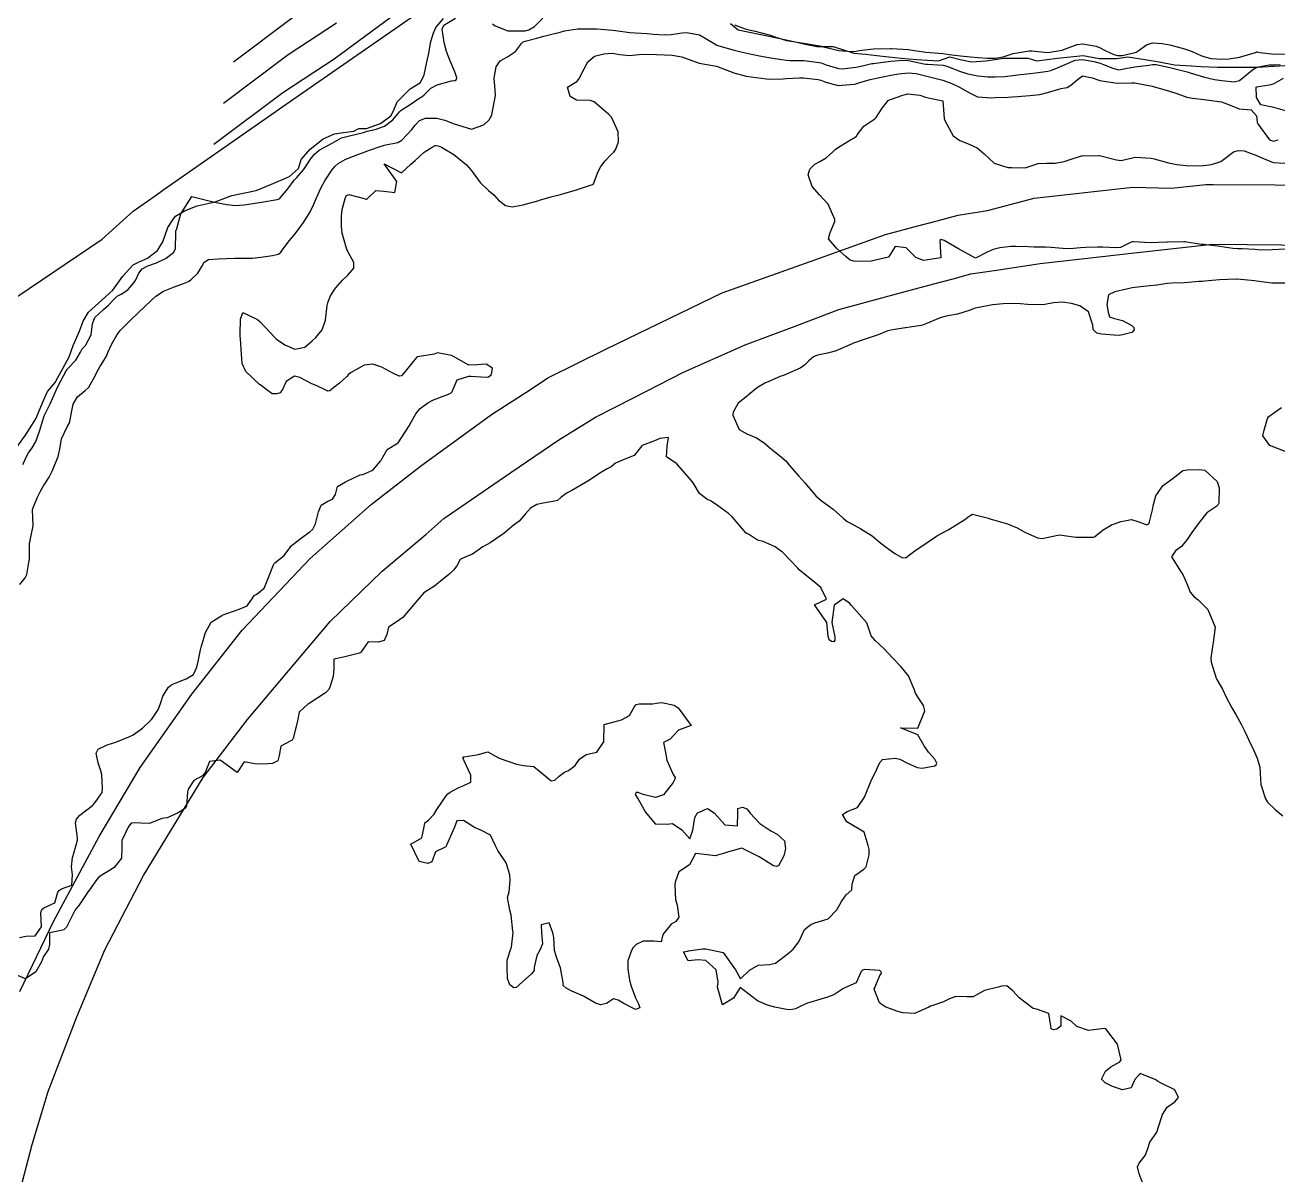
# Model space of a CAD drawing. Header units: metres. Extents: x 307586 to 320046, y 7427249 to 7434250.
# Drawn here: x 313080.1 to 313223.9, y 7432370.9 to 7432502.9 of the extents above; entities that cross this region are included whole.
import ezdxf

# ---------------------------------------------------------------- set-up
doc = ezdxf.new("R2010")
doc.units = ezdxf.units.M
doc.header["$MEASUREMENT"] = 0
for name, color, linetype in [('Area', 45, 'Continuous'), ('Curvas de Nivel 1m', 11, 'Continuous'), ('Hidrografia', 140, 'Continuous'), ('Vias Primárias', 230, 'Continuous')]:
    doc.layers.add(name, color=color, linetype=linetype)

msp = doc.modelspace()

# ---------------------------------------------------------------- linework, layer by layer
at = {"layer": 'Area'}
msp.add_polyline3d([(313070.79, 7432466.01, 720.36), (313089.01, 7432478.29, 720.58), (313092.55, 7432481.53, 728.19), (313094.95, 7432483.19, 728.67), (313096.07, 7432484, 728.6), (313110.97, 7432494.42, 729.63), (313124.93, 7432504.08, 743.98)], dxfattribs=at)
at = {"layer": 'Curvas de Nivel 1m', "flags": 128}
for points, elevation in [([(313123.44, 7432504.73), (313115.6, 7432498.97), (313109.71, 7432495.09), (313101.81, 7432489.16)], 721), ([(313079.89, 7432452.45), (313080.35, 7432453.42), (313080.56, 7432453.79), (313080.95, 7432454.34), (313081.34, 7432455.02), (313081.48, 7432455.4), (313081.87, 7432456.5), (313082.16, 7432457.4), (313082.35, 7432458.04), (313083.01, 7432459.39), (313083.91, 7432461.38), (313084.88, 7432463.19), (313084.97, 7432463.36), (313085, 7432463.41), (313085.05, 7432463.46), (313085.99, 7432464.43), (313086.51, 7432465.35), (313086.71, 7432465.72), (313087.09, 7432466.1), (313087.72, 7432467.33), (313087.87, 7432468.58), (313088.16, 7432469.32), (313089.14, 7432470.22), (313089.72, 7432470.73), (313090.26, 7432471.3), (313090.71, 7432471.74), (313091.16, 7432471.98), (313091.95, 7432472.5), (313092.64, 7432473.28), (313092.84, 7432473.62), (313093.19, 7432474.4), (313093.57, 7432474.89), (313094.22, 7432475.25), (313095.21, 7432475.58), (313096.34, 7432476.1), (313097.22, 7432476.82), (313097.39, 7432477.22), (313097.44, 7432479.03), (313097.46, 7432479.22), (313097.55, 7432479.51), (313098.03, 7432481.21), (313099.29, 7432483.19), (313101.29, 7432482.68), (313101.9, 7432482.55), (313103.28, 7432482.28), (313104.3, 7432482.16), (313105.28, 7432482.23), (313106.05, 7432482.35), (313107.29, 7432482.55), (313109.06, 7432482.84), (313109.29, 7432482.91), (313109.38, 7432482.98), (313109.45, 7432483.07), (313110.29, 7432484.08), (313111.02, 7432485.05), (313111.16, 7432485.21), (313111.33, 7432485.38), (313112.1, 7432486.27), (313112.62, 7432487.04), (313112.9, 7432487.48), (313113.36, 7432488.05), (313113.88, 7432488.5), (313114.8, 7432489.01), (313115.38, 7432489.33), (313116.46, 7432489.91), (313117.38, 7432490.17), (313118.97, 7432490.54), (313119.39, 7432490.68), (313119.6, 7432490.74), (313120.42, 7432490.94), (313121.16, 7432491.17), (313121.4, 7432491.27), (313122.35, 7432491.98), (313123.13, 7432492.91), (313123.26, 7432493.07), (313123.43, 7432493.18), (313124.22, 7432493.68), (313125.44, 7432494.5), (313125.68, 7432494.64), (313125.96, 7432494.87), (313126.69, 7432495.63), (313127.45, 7432496.01), (313129.08, 7432496.46), (313129.46, 7432496.52), (313129.66, 7432496.63), (313129.69, 7432496.83), (313129.47, 7432497.51), (313128.89, 7432498.84), (313128.5, 7432499.84), (313128.24, 7432500.85), (313128.01, 7432502.38), (313128.19, 7432502.85), (313129.55, 7432503.64)], 721), ([(313115.88, 7432503.1), (313110.35, 7432499.45), (313102.93, 7432493.88)], 722), ([(313111, 7432503.82), (313104.06, 7432498.61)], 723), ([(313133.77, 7432503.01), (313134.09, 7432502.78), (313135.53, 7432502.2), (313136.08, 7432502.21), (313137.54, 7432502.21), (313137.97, 7432502.3), (313138.59, 7432502.72), (313139.55, 7432503.67)], 721), ([(313161.55, 7432502.88), (313162.76, 7432502.44), (313163.54, 7432502.24), (313163.78, 7432502.19), (313165.53, 7432501.74), (313166.53, 7432501.39), (313167.52, 7432501.09), (313169.01, 7432500.87), (313169.52, 7432500.8), (313171.36, 7432500.49), (313171.51, 7432500.46), (313171.93, 7432500.33), (313173.51, 7432499.93), (313175.06, 7432499.84), (313175.51, 7432499.88), (313175.85, 7432499.94), (313177.51, 7432500.15), (313179.47, 7432500.18), (313179.51, 7432500.19), (313179.55, 7432500.19), (313181.51, 7432500.05), (313181.7, 7432500.02), (313183.51, 7432499.75), (313185, 7432499.66), (313185.51, 7432499.61), (313186.18, 7432499.48), (313187.5, 7432499.34), (313188.63, 7432499.24), (313189.5, 7432499.14), (313190.55, 7432499.05), (313191.5, 7432499.05), (313192.36, 7432499.23), (313193.51, 7432499.61), (313195.37, 7432499.9), (313195.51, 7432499.91), (313195.65, 7432499.9), (313197.51, 7432499.72), (313199.16, 7432500), (313199.41, 7432500.09), (313199.52, 7432500.15), (313200.86, 7432500.64), (313201.52, 7432500.7), (313203.05, 7432500.43), (313203.52, 7432500.25), (313204.1, 7432499.94), (313205.06, 7432499.47), (313205.51, 7432499.36), (313206.03, 7432499.39), (313207.51, 7432499.73), (313207.65, 7432499.76), (313207.88, 7432499.9), (313208.83, 7432500.58), (313209.53, 7432500.83), (313210.62, 7432500.77), (313211.52, 7432500.58), (313213.2, 7432500.15), (313213.52, 7432500.04), (313214.05, 7432499.82), (313215.07, 7432499.37), (313215.51, 7432499.21), (313216.25, 7432499.04), (313217.5, 7432498.94), (313218.3, 7432498.98), (313219.51, 7432499.17), (313221.35, 7432499.73), (313221.45, 7432499.79), (313221.51, 7432499.8), (313221.82, 7432499.73), (313223.51, 7432499.51), (313225.4, 7432499.57)], 721), ([(313079.53, 7432438.66), (313080.16, 7432439.42), (313080.35, 7432439.84), (313080.63, 7432441.41), (313080.64, 7432441.56), (313080.66, 7432443.41), (313080.68, 7432443.55), (313080.83, 7432444.28), (313081.04, 7432445.21), (313081.06, 7432445.41), (313081, 7432447.27), (313081.03, 7432447.41), (313081.59, 7432448.69), (313081.93, 7432449.4), (313082.28, 7432450.01), (313082.91, 7432451), (313083.12, 7432451.39), (313083.3, 7432451.76), (313083.95, 7432453.37), (313084.12, 7432454.2), (313084.34, 7432455.37), (313084.98, 7432456.78), (313085.2, 7432457.14), (313085.28, 7432457.36), (313085.55, 7432458.81), (313085.67, 7432459.35), (313086.16, 7432460.21), (313087.03, 7432460.93), (313087.46, 7432461.33), (313088, 7432462.29), (313088.52, 7432463.32), (313088.71, 7432463.66), (313089.07, 7432464.2), (313089.49, 7432464.89), (313089.66, 7432465.3), (313090.09, 7432466.3), (313090.67, 7432467.29), (313090.85, 7432467.55), (313091.11, 7432467.86), (313091.82, 7432468.58), (313092.52, 7432469.28), (313092.84, 7432469.57), (313093.14, 7432469.85), (313094.63, 7432471.25), (313095.16, 7432471.74), (313096.05, 7432472.34), (313097.17, 7432472.79), (313098.34, 7432473.2), (313098.91, 7432473.46), (313099.18, 7432473.63), (313099.98, 7432474.4), (313100.43, 7432475.18), (313100.71, 7432475.67), (313101.21, 7432475.96), (313102.32, 7432476.05), (313103.21, 7432476.07), (313104.18, 7432476.1), (313105.21, 7432476.1), (313106.22, 7432476.11), (313107.21, 7432476.22), (313108.55, 7432476.42), (313109.22, 7432476.58), (313109.49, 7432476.79), (313109.7, 7432477.07), (313110.35, 7432477.94), (313111.25, 7432479.05), (313112.08, 7432480.23), (313112.65, 7432481.04), (313112.88, 7432481.43), (313113.29, 7432482.32), (313113.57, 7432483.03), (313114.11, 7432484.22), (313114.55, 7432485.01), (313115.33, 7432486.2), (313115.69, 7432486.65), (313116.08, 7432486.99), (313116.88, 7432487.45), (313117.35, 7432487.65), (313118.32, 7432488), (313119.36, 7432488.4), (313119.77, 7432488.55), (313120.91, 7432488.93), (313121.26, 7432489.04), (313121.37, 7432489.07), (313122.91, 7432489.38), (313123.38, 7432489.65), (313124.52, 7432490.89), (313124.91, 7432491.38), (313125.41, 7432491.9), (313126.08, 7432492.2), (313127.41, 7432492.19), (313128.31, 7432491.95), (313129.4, 7432491.54), (313131.25, 7432490.95), (313131.39, 7432490.94), (313132.78, 7432491.42), (313133.41, 7432491.98), (313133.7, 7432492.51), (313133.76, 7432492.78), (313133.83, 7432493.19), (313134.12, 7432494.78), (313134.07, 7432495.4), (313133.99, 7432496.78), (313134.19, 7432498.07), (313134.68, 7432498.77), (313135.5, 7432499.24), (313136.43, 7432499.83), (313137.11, 7432500.74), (313137.32, 7432500.94), (313137.52, 7432501), (313138.88, 7432501.36), (313139.53, 7432501.56), (313140.45, 7432501.78), (313141.53, 7432502.07), (313142.03, 7432502.19), (313143.54, 7432502.42), (313143.77, 7432502.43), (313145.54, 7432502.42), (313145.76, 7432502.42), (313147.54, 7432502.29), (313147.9, 7432502.25), (313149.53, 7432502.02), (313150.15, 7432501.96), (313151.53, 7432501.9), (313152.25, 7432501.84), (313153.53, 7432501.73), (313154.29, 7432501.78), (313155.53, 7432501.97), (313156.05, 7432502), (313157.53, 7432501.75), (313159.22, 7432500.77), (313159.51, 7432500.57), (313159.74, 7432500.47), (313161.51, 7432499.98), (313162.11, 7432499.84), (313163.5, 7432499.54), (313164.43, 7432499.34), (313165.5, 7432499.14), (313166.96, 7432498.93), (313167.5, 7432498.83), (313167.92, 7432498.8), (313169.5, 7432498.79), (313171.25, 7432498.58), (313171.49, 7432498.52), (313172.06, 7432498.32), (313173.49, 7432497.87), (313173.95, 7432497.84), (313175.49, 7432498.04), (313175.7, 7432498.07), (313176.56, 7432498.27), (313177.32, 7432498.44), (313177.49, 7432498.46), (313177.72, 7432498.48), (313179.5, 7432498.72), (313180.87, 7432498.84), (313181.5, 7432498.8), (313183.26, 7432498.43), (313183.49, 7432498.39), (313183.69, 7432498.38), (313185.49, 7432498.25), (313185.9, 7432498.16), (313187.48, 7432497.55), (313188.34, 7432497.26), (313189.48, 7432497.03), (313190.63, 7432496.94), (313191.48, 7432496.93), (313192.58, 7432496.98), (313193.48, 7432497.09), (313194.36, 7432497.18), (313195.48, 7432497.29), (313196.14, 7432497.38), (313197.49, 7432497.56), (313197.85, 7432497.66), (313198.68, 7432498), (313199.5, 7432498.36), (313200.63, 7432498.85), (313201.5, 7432498.93), (313202.79, 7432498.67), (313203.5, 7432498.48), (313203.9, 7432498.35), (313204.95, 7432497.93), (313205.49, 7432497.75), (313205.67, 7432497.74), (313206.61, 7432497.91), (313207.35, 7432498.05), (313207.49, 7432498.07), (313209.11, 7432498.27), (313209.5, 7432498.33), (313209.95, 7432498.33), (313211.49, 7432497.99), (313212.11, 7432497.84), (313213.49, 7432497.49), (313213.96, 7432497.35), (313215.48, 7432496.89), (313216.63, 7432496.63), (313217.47, 7432496.5), (313218.9, 7432496.34), (313219.48, 7432496.52), (313220.97, 7432497.74), (313221.5, 7432498.02), (313222.9, 7432498.31), (313223.5, 7432498.32), (313224.16, 7432498.36)], 722), ([(313079.51, 7432398.18), (313080.28, 7432398.31), (313081.3, 7432398.37), (313082.04, 7432399.38), (313081.94, 7432401.01), (313082.07, 7432401.38), (313082.31, 7432401.58), (313083.55, 7432402.14), (313083.92, 7432403.36), (313084.09, 7432403.61), (313084.34, 7432403.75), (313085.5, 7432404.19), (313085.58, 7432405.35), (313085.46, 7432406.26), (313085.6, 7432407.35), (313085.79, 7432407.95), (313086.18, 7432409.34), (313086.17, 7432409.59), (313085.93, 7432411.34), (313086.03, 7432411.75), (313086.44, 7432412.19), (313087.9, 7432413.32), (313088.16, 7432413.61), (313088.46, 7432414.06), (313088.98, 7432414.8), (313089.05, 7432415.3), (313088.94, 7432416.87), (313088.84, 7432417.31), (313088.52, 7432418.21), (313088.29, 7432419.31), (313088.54, 7432419.77), (313089.56, 7432420.28), (313090.55, 7432420.6), (313092.25, 7432421.26), (313092.55, 7432421.42), (313093.61, 7432422.2), (313094.57, 7432423.12), (313094.63, 7432423.18), (313094.68, 7432423.24), (313095.47, 7432424.35), (313095.75, 7432425.23), (313095.97, 7432425.87), (313096.62, 7432426.91), (313097, 7432427.21), (313098.63, 7432427.85), (313099.47, 7432428.35), (313099.87, 7432429.18), (313100, 7432429.84), (313100.26, 7432431.17), (313100.35, 7432431.5), (313100.69, 7432432.63), (313100.81, 7432433.05), (313100.84, 7432433.17), (313101.51, 7432434.36), (313102.72, 7432435.12), (313102.78, 7432435.15), (313104.73, 7432435.84), (313105.62, 7432436.23), (313106.25, 7432437.1), (313106.45, 7432437.4), (313106.75, 7432437.58), (313107.6, 7432438.25), (313107.94, 7432439.08), (313108.65, 7432440.93), (313108.72, 7432441.07), (313108.79, 7432441.15), (313109.87, 7432441.99), (313110.63, 7432443.05), (313110.71, 7432443.16), (313110.82, 7432443.24), (313111.86, 7432444.01), (313112.84, 7432444.72), (313113.17, 7432445.03), (313113.47, 7432445.64), (313113.83, 7432447.02), (313114.11, 7432447.78), (313114.88, 7432448.25), (313115.43, 7432448.45), (313115.77, 7432448.99), (313115.99, 7432449.91), (313116.91, 7432450.46), (313117.96, 7432450.96), (313118.61, 7432451.26), (313118.92, 7432451.31), (313120.06, 7432451.81), (313120.94, 7432452.83), (313120.98, 7432452.89), (313120.99, 7432452.93), (313121.69, 7432454.18), (313122.96, 7432454.91), (313124.23, 7432456.89), (313124.5, 7432457.38), (313125, 7432458.25), (313125.26, 7432458.62), (313125.5, 7432458.88), (313126.36, 7432459.52), (313127.02, 7432459.85), (313128.72, 7432460.53), (313129.03, 7432460.66), (313129.13, 7432460.74), (313129.17, 7432460.83), (313129.73, 7432462.14), (313131.06, 7432462.57), (313131.31, 7432462.56), (313133.06, 7432462.45), (313133.34, 7432462.51), (313133.65, 7432462.78), (313133.78, 7432463.49), (313133.07, 7432463.96), (313132, 7432463.87), (313131.07, 7432463.86), (313129.31, 7432464.83), (313129.08, 7432464.96), (313127.48, 7432465.25), (313127.09, 7432465.1), (313126.9, 7432465.05), (313125.63, 7432464.87), (313125.17, 7432464.79), (313125.08, 7432464.72), (313123.57, 7432462.9), (313123.34, 7432462.63), (313123.06, 7432462.56), (313122.36, 7432462.92), (313121.07, 7432463.6), (313120.07, 7432463.94), (313119.07, 7432463.86), (313117.47, 7432462.97), (313117.26, 7432462.78), (313117.06, 7432462.53), (313116.24, 7432461.79), (313115.25, 7432461), (313115.12, 7432460.91), (313115.03, 7432460.88), (313114.89, 7432460.86), (313114.59, 7432461.01), (313113.54, 7432461.52), (313113.04, 7432461.71), (313111.66, 7432462.43), (313111.05, 7432462.56), (313110.12, 7432461.98), (313109.68, 7432461.06), (313109.43, 7432460.67), (313109.03, 7432460.56), (313108.51, 7432460.56), (313107.77, 7432461.09), (313107.37, 7432461.43), (313107.04, 7432461.62), (313105.47, 7432463.12), (313105.07, 7432464.05), (313104.98, 7432465.12), (313104.86, 7432466.88), (313104.84, 7432467.12), (313104.82, 7432467.41), (313104.87, 7432469.12), (313105.14, 7432469.87), (313106.82, 7432469.1), (313107.13, 7432468.83), (313108.78, 7432467.07), (313108.92, 7432466.89), (313109.1, 7432466.74), (313109.97, 7432466.18), (313111.09, 7432465.69), (313112.24, 7432465.89), (313113.1, 7432466.63), (313113.52, 7432467.02), (313114.25, 7432467.88), (313114.62, 7432469.01), (313114.83, 7432470.69), (313114.89, 7432471), (313115.16, 7432471.73), (313115.65, 7432472.51), (313116.03, 7432472.99), (313116.58, 7432473.6), (313117.19, 7432474.16), (313117.86, 7432474.97), (313117.87, 7432475.63), (313117.22, 7432476.79), (313117.14, 7432476.98), (313117.08, 7432477.13), (313116.55, 7432478.99), (313116.47, 7432479.78), (313116.45, 7432480.99), (313116.54, 7432481.72), (313116.87, 7432482.98), (313117.01, 7432483.27), (313117.3, 7432483.44), (313119.06, 7432482.95), (313119.23, 7432482.88), (313119.29, 7432482.87), (313119.36, 7432482.88), (313119.45, 7432482.95), (313120.38, 7432483.87), (313121.31, 7432483.79), (313122.59, 7432483.64), (313122.8, 7432484.92), (313121.34, 7432486.93), (313123.33, 7432485.91), (313124.41, 7432486.89), (313124.9, 7432487.34), (313125.36, 7432487.75), (313125.95, 7432488.28), (313126.86, 7432488.87), (313127.2, 7432489.03), (313127.37, 7432489.05), (313127.53, 7432489.02), (313127.92, 7432488.85), (313129.36, 7432488.01), (313130.81, 7432486.82), (313131.34, 7432486.21), (313132.37, 7432484.8), (313133.31, 7432483.9), (313133.93, 7432483.4), (313134.49, 7432482.77), (313135.29, 7432482.15), (313136.04, 7432482), (313137.3, 7432482.25), (313137.67, 7432482.36), (313138.98, 7432482.71), (313139.3, 7432482.81), (313140.78, 7432483.22), (313141.31, 7432483.35), (313142.35, 7432483.64), (313143.32, 7432483.93), (313145.27, 7432484.59), (313145.32, 7432484.6), (313145.35, 7432484.62), (313145.36, 7432484.64), (313145.9, 7432486.08), (313146.21, 7432486.63), (313146.71, 7432487.27), (313147.36, 7432487.99), (313147.69, 7432488.3), (313147.94, 7432488.61), (313148.24, 7432489.47), (313148.22, 7432490.61), (313147.42, 7432492.3), (313147.15, 7432492.62), (313145.44, 7432494.05), (313144.99, 7432494.2), (313143.44, 7432494.24), (313142.71, 7432494.68), (313142.4, 7432495.73), (313143.46, 7432496.4), (313143.7, 7432496.67), (313144.31, 7432497.83), (313144.71, 7432498.65), (313145.5, 7432499.28), (313146.57, 7432499.56), (313147.5, 7432499.63), (313148.4, 7432499.5), (313149.5, 7432499.38), (313150.58, 7432499.5), (313151.5, 7432499.53), (313152.59, 7432499.47), (313153.5, 7432499.44), (313154.39, 7432499.42), (313155.5, 7432499.24), (313157.49, 7432498.5), (313159.49, 7432498.14), (313159.98, 7432497.97), (313161.48, 7432497.37), (313162.88, 7432497.02), (313163.47, 7432496.93), (313165.19, 7432496.68), (313165.47, 7432496.67), (313167.14, 7432496.71), (313167.47, 7432496.73), (313169.01, 7432496.82), (313169.47, 7432496.82), (313171.17, 7432496.63), (313171.47, 7432496.56), (313172.05, 7432496.32), (313173.46, 7432495.94), (313175.27, 7432496.09), (313175.46, 7432496.13), (313175.58, 7432496.16), (313175.94, 7432496.28), (313177.12, 7432496.61), (313177.47, 7432496.69), (313178.76, 7432496.96), (313179.48, 7432497.11), (313180.42, 7432497.28), (313181.48, 7432497.38), (313182.39, 7432497.29), (313183.48, 7432497.04), (313184.98, 7432496.66), (313185.47, 7432496.53), (313186.47, 7432496.15), (313187.46, 7432495.69), (313188.45, 7432495.12), (313189.45, 7432494.63), (313191.02, 7432494.52), (313191.45, 7432494.55), (313192.92, 7432494.6), (313193.45, 7432494.63), (313194.04, 7432494.66), (313195.45, 7432494.77), (313196.57, 7432494.91), (313197.45, 7432495.11), (313199.05, 7432495.59), (313199.46, 7432495.66), (313199.73, 7432495.71), (313200.15, 7432495.98), (313200.86, 7432496.59), (313201.48, 7432497.03), (313202.6, 7432496.83), (313203.47, 7432496.49), (313205.18, 7432496.22), (313205.47, 7432496.21), (313207.14, 7432496.24), (313207.47, 7432496.23), (313209.46, 7432495.87), (313211.46, 7432495.27), (313212.3, 7432495), (313213.45, 7432494.61), (313214.1, 7432494.47), (313215.45, 7432494.32), (313217.13, 7432494.1), (313217.45, 7432494.04), (313218.25, 7432493.77), (313219.44, 7432493.26), (313220.84, 7432493.14), (313221.43, 7432492.45), (313221.52, 7432491.73), (313221.6, 7432491.55), (313222.95, 7432489.71), (313223.39, 7432489.53), (313223.93, 7432489.7)], 723), ([(313224.78, 7432493.03), (313223.44, 7432493.42), (313221.96, 7432493.72), (313221.46, 7432494.57), (313221.42, 7432495.73), (313221.47, 7432495.79), (313223.14, 7432496.05), (313223.48, 7432496.18), (313224.55, 7432496.76)], 723), ([(313224.72, 7432477.16), (313223.25, 7432477.09), (313221.91, 7432477.05), (313221.25, 7432477.1), (313219.8, 7432477.19), (313219.25, 7432477.18), (313218.73, 7432477.24), (313217.25, 7432477.47), (313215.37, 7432477.69), (313215.25, 7432477.69), (313215.14, 7432477.69), (313214.4, 7432477.81), (313213.4, 7432477.97), (313213.25, 7432477.98), (313213.11, 7432477.98), (313211.25, 7432477.94), (313211.16, 7432477.94), (313209.25, 7432477.87), (313207.35, 7432477.99), (313207.25, 7432478), (313207.17, 7432477.98), (313207, 7432477.9), (313205.83, 7432477.33), (313205.24, 7432477.29), (313203.8, 7432477.38), (313203.24, 7432477.4), (313201.85, 7432477.36), (313201.24, 7432477.29), (313200.04, 7432477.18), (313199.24, 7432477.23), (313197.9, 7432477.35), (313197.24, 7432477.37), (313195.89, 7432477.39), (313195.24, 7432477.42), (313193.83, 7432477.47), (313193.24, 7432477.47), (313192, 7432477.32), (313191.24, 7432477.1), (313190.53, 7432476.81), (313189.22, 7432476.11), (313187.24, 7432477.18), (313185.6, 7432478.16), (313185.25, 7432478.27), (313185.11, 7432478.16), (313185.22, 7432476.16), (313183.22, 7432475.85), (313182.37, 7432476.2), (313181.24, 7432477.3), (313180, 7432477.47), (313179.22, 7432476.23), (313177.22, 7432475.78), (313175.77, 7432475.72), (313175.22, 7432475.76), (313174.83, 7432475.9), (313174.36, 7432476.29), (313173.24, 7432477.25), (313172.33, 7432478.32), (313172.53, 7432479.05), (313173.06, 7432480.31), (313173.05, 7432480.54), (313172.28, 7432482.32), (313171.31, 7432483.38), (313170.45, 7432484.34), (313170, 7432485.68), (313170.19, 7432486.34), (313170.78, 7432486.91), (313171.36, 7432487.23), (313172.07, 7432487.62), (313172.84, 7432488.32), (313173.11, 7432488.58), (313173.38, 7432488.76), (313174.67, 7432489.58), (313175.39, 7432490.01), (313175.54, 7432490.13), (313175.62, 7432490.28), (313176.41, 7432491.27), (313177.42, 7432491.95), (313177.62, 7432492.06), (313177.8, 7432492.25), (313178.51, 7432493.32), (313179.24, 7432494.23), (313179.44, 7432494.33), (313180.86, 7432494.81), (313181.45, 7432494.96), (313182.8, 7432494.84), (313183.45, 7432494.61), (313183.76, 7432494.5), (313185.44, 7432494.16), (313185.61, 7432492.16), (313185.67, 7432491.91), (313186.63, 7432490.15), (313187.39, 7432489.62), (313188.46, 7432489.2), (313189.38, 7432488.79), (313190.21, 7432488.1), (313191.36, 7432487.03), (313192.9, 7432486.52), (313193.35, 7432486.51), (313194.9, 7432486.5), (313195.35, 7432486.62), (313196.4, 7432486.98), (313197.36, 7432487.01), (313198.35, 7432487.02), (313199.36, 7432487.22), (313199.94, 7432487.41), (313201.37, 7432487.87), (313201.46, 7432487.88), (313203.37, 7432487.9), (313203.43, 7432487.9), (313205.37, 7432487.41), (313205.93, 7432487.34), (313207.37, 7432487.68), (313207.56, 7432487.71), (313209.37, 7432487.59), (313209.72, 7432487.51), (313211.36, 7432487.05), (313212.32, 7432486.88), (313213.36, 7432486.77), (313214.27, 7432486.73), (313215.36, 7432486.77), (313216.29, 7432486.86), (313217.37, 7432487.21), (313218.12, 7432487.77), (313218.82, 7432488.32), (313219.38, 7432488.49), (313220.05, 7432488.42), (313221.37, 7432487.94), (313221.78, 7432487.73), (313223.37, 7432487.09), (313224.7, 7432487.02)], 724), ([(313224.75, 7432473.24), (313223.2, 7432473.26), (313221.44, 7432473.49), (313221.2, 7432473.53), (313219.23, 7432473.72), (313219.2, 7432473.72), (313219.17, 7432473.72), (313217.2, 7432473.63), (313215.53, 7432473.47), (313215.2, 7432473.46), (313214.83, 7432473.44), (313213.2, 7432473.29), (313211.78, 7432473.26), (313211.2, 7432473.22), (313210.03, 7432473.03), (313209.19, 7432472.94), (313208.14, 7432472.83), (313207.19, 7432472.7), (313206.52, 7432472.58), (313205.19, 7432472.27), (313204.46, 7432471.93), (313204.29, 7432470.81), (313204.41, 7432469.93), (313204.59, 7432469.37), (313205.15, 7432469.21), (313206.09, 7432468.96), (313207.14, 7432468.39), (313207.39, 7432468.15), (313207.42, 7432467.9), (313207.13, 7432467.59), (313205.78, 7432467.26), (313205.12, 7432467.27), (313203.68, 7432467.39), (313203.13, 7432467.51), (313202.72, 7432467.95), (313202.65, 7432468.44), (313202.18, 7432469.96), (313201.16, 7432470.66), (313200.22, 7432470.93), (313199.17, 7432471.06), (313198.16, 7432471.01), (313197.16, 7432470.82), (313196.45, 7432470.75), (313195.16, 7432470.81), (313194.35, 7432470.86), (313193.17, 7432470.9), (313192.37, 7432470.88), (313191.16, 7432470.75), (313190.6, 7432470.66), (313189.16, 7432470.37), (313188.96, 7432470.31), (313188.47, 7432470.12), (313187.15, 7432469.71), (313185.83, 7432469.47), (313185.14, 7432469.29), (313183.52, 7432468.57), (313183.14, 7432468.43), (313182.93, 7432468.39), (313181.7, 7432468.2), (313181.21, 7432468.13), (313181.13, 7432468.12), (313179.48, 7432467.87), (313179.13, 7432467.77), (313178.05, 7432467.32), (313177.11, 7432467), (313176.54, 7432466.84), (313175.1, 7432466.32), (313175.08, 7432466.31), (313175.04, 7432466.28), (313173.09, 7432465.43), (313172.21, 7432465.2), (313171.09, 7432464.99), (313170.62, 7432464.8), (313170.07, 7432464.34), (313169.58, 7432463.84), (313169.07, 7432463.5), (313167.5, 7432462.81), (313167.07, 7432462.63), (313166.88, 7432462.56), (313166.46, 7432462.39), (313165.48, 7432461.97), (313165.05, 7432461.78), (313164.18, 7432461.28), (313163.15, 7432460.43), (313163.03, 7432460.33), (313161.99, 7432459.48), (313161.38, 7432458.45), (313161.35, 7432458.11), (313162.1, 7432456.44), (313162.98, 7432455.97), (313164.07, 7432455.51), (313164.97, 7432454.92), (313165.57, 7432454.39), (313166.95, 7432453.28), (313167.44, 7432452.86), (313167.84, 7432452.37), (313168.92, 7432451.09), (313169.61, 7432450.34), (313170.9, 7432448.85), (313171.49, 7432448.32), (313172.88, 7432447.33), (313174.02, 7432446.29), (313174.48, 7432445.91), (313174.86, 7432445.72), (313176.06, 7432445.06), (313176.85, 7432444.56), (313177.03, 7432444.45), (313177.33, 7432444.25), (313178.16, 7432443.57), (313178.83, 7432443.05), (313179.94, 7432442.22), (313180.82, 7432441.74), (313181.26, 7432441.76), (313181.79, 7432442.2), (313182.38, 7432442.64), (313182.83, 7432442.92), (313184.62, 7432444.16), (313184.84, 7432444.29), (313186.07, 7432444.93), (313186.86, 7432445.45), (313187.97, 7432446.12), (313188.48, 7432446.5), (313188.87, 7432446.75), (313190.69, 7432446.27), (313190.86, 7432446.2), (313191.26, 7432446.09), (313192.86, 7432445.65), (313193.98, 7432445.18), (313194.85, 7432444.67), (313196.33, 7432444.03), (313196.84, 7432443.95), (313197.19, 7432444.01), (313198.85, 7432444.36), (313200.7, 7432444.12), (313200.84, 7432444.09), (313202.7, 7432444.1), (313202.85, 7432444.14), (313203.86, 7432444.94), (313204.87, 7432445.55), (313205.14, 7432445.65), (313205.88, 7432445.91), (313206.72, 7432446.06), (313206.87, 7432446.1), (313207.12, 7432446.14), (313207.93, 7432445.88), (313208.87, 7432445.53), (313209.1, 7432445.64), (313209.18, 7432445.87), (313209.52, 7432447.23), (313209.62, 7432447.86), (313209.91, 7432448.85), (313210.58, 7432449.85), (313210.73, 7432450.03), (313210.92, 7432450.18), (313211.89, 7432450.88), (313212.94, 7432451.7), (313213.03, 7432451.74), (313213.48, 7432451.82), (313214.94, 7432451.87), (313215.51, 7432451.79), (313216.92, 7432450.5), (313217.16, 7432449.78), (313217.11, 7432447.99), (313217.02, 7432447.78), (313216.89, 7432447.68), (313215.76, 7432446.91), (313214.87, 7432445.8), (313214.01, 7432444.65), (313213.48, 7432443.82), (313212.83, 7432443.02), (313212.14, 7432442.53), (313211.68, 7432441.84), (313212.8, 7432440.08), (313212.99, 7432439.83), (313213.54, 7432438.58), (313213.82, 7432437.81), (313214.25, 7432437.29), (313214.76, 7432436.92), (313215.88, 7432435.79), (313216.72, 7432433.78), (313216.49, 7432432), (313216.45, 7432431.78), (313216.2, 7432430.26), (313216.24, 7432429.78), (313216.66, 7432428.43), (313216.82, 7432427.94), (313216.91, 7432427.78), (313217.55, 7432426.67), (313217.95, 7432425.76), (313218.61, 7432424.51), (313219.09, 7432423.75), (313219.7, 7432422.63), (313220.13, 7432421.73), (313220.57, 7432420.8), (313221.1, 7432419.72), (313221.52, 7432418.74), (313221.82, 7432417.72), (313221.89, 7432416.34), (313221.96, 7432415.72), (313222.49, 7432414.09), (313222.72, 7432413.71), (313223.61, 7432412.83), (313224.47, 7432412.13)], 723), ([(313224.72, 7432453.93), (313222.98, 7432454.62), (313222.19, 7432455.72), (313222.32, 7432456.39), (313222.72, 7432457.71), (313222.83, 7432457.9), (313223.02, 7432458.05), (313224.32, 7432458.98)], 723), ([(313208.45, 7432369.87), (313207.97, 7432371.06), (313207.81, 7432371.87), (313207.99, 7432372.28), (313208.69, 7432373.17), (313208.95, 7432373.86), (313209.19, 7432374.68), (313210.03, 7432375.85), (313210.49, 7432377.4), (313210.66, 7432377.84), (313211.21, 7432378.69), (313212.07, 7432379.33), (313212.5, 7432379.82), (313212.09, 7432380.7), (313210.5, 7432381.44), (313210.1, 7432381.67), (313209.88, 7432381.85), (313208.11, 7432382.58), (313207.47, 7432381.88), (313207.06, 7432380.92), (313206.08, 7432380.68), (313204.94, 7432381.07), (313204.1, 7432381.49), (313203.68, 7432381.93), (313204.11, 7432382.84), (313204.72, 7432383.31), (313205.78, 7432383.9), (313205.91, 7432384.12), (313205.5, 7432385.91), (313204.17, 7432387.68), (313203.99, 7432387.74), (313202.17, 7432387.49), (313200.85, 7432387.96), (313200.18, 7432388.58), (313198.98, 7432389.18), (313198.98, 7432387.98), (313198.52, 7432387.64), (313198.17, 7432387.56), (313197.87, 7432387.7), (313197.84, 7432387.99), (313197.62, 7432389.43), (313196.19, 7432389.93), (313195.84, 7432390.02), (313194.21, 7432391.23), (313193.5, 7432392.05), (313192.79, 7432392.62), (313192.23, 7432392.59), (313191.82, 7432392.48), (313190.22, 7432392.09), (313188.95, 7432391.37), (313188.21, 7432391.36), (313186.95, 7432391.39), (313186.21, 7432391.14), (313185.55, 7432390.8), (313184.2, 7432390.34), (313184.06, 7432390.3), (313183.84, 7432390.17), (313182.19, 7432389.45), (313180.88, 7432389.51), (313180.19, 7432389.73), (313178.84, 7432390.22), (313178.2, 7432390.66), (313177.56, 7432392.24), (313178.24, 7432393.81), (313178.4, 7432394.07), (313178.39, 7432394.23), (313178.24, 7432394.39), (313176.48, 7432394.49), (313176.24, 7432394.41), (313176.15, 7432394.35), (313176.1, 7432394.26), (313175.52, 7432392.98), (313174.22, 7432392.39), (313174, 7432392.28), (313172.93, 7432391.58), (313172.21, 7432391.34), (313171.44, 7432391.08), (313170.2, 7432390.7), (313169.91, 7432390.62), (313169.25, 7432390.34), (313168.54, 7432390), (313168.19, 7432389.91), (313167.72, 7432389.88), (313166.19, 7432390.17), (313165.34, 7432390.39), (313164.2, 7432390.9), (313162.22, 7432392.43), (313161.45, 7432391.19), (313160.19, 7432390.45), (313159.59, 7432392.46), (313159.66, 7432393.03), (313159.44, 7432394.46), (313158.25, 7432395.53), (313157.38, 7432395.61), (313156.25, 7432395.5), (313155.71, 7432396.51), (313156.16, 7432396.61), (313156.26, 7432396.62), (313157.89, 7432396.85), (313158.27, 7432396.87), (313160.26, 7432396.45), (313161.67, 7432394.44), (313162.23, 7432393.43), (313163.29, 7432394.41), (313164.25, 7432395.01), (313165.56, 7432395.08), (313166.25, 7432395.24), (313167.75, 7432396.36), (313168.02, 7432396.6), (313168.27, 7432396.83), (313168.94, 7432397.69), (313169.23, 7432398.34), (313169.57, 7432399.07), (313170.31, 7432399.66), (313170.78, 7432399.85), (313172.31, 7432400.31), (313173.28, 7432401.34), (313173.82, 7432402.29), (313174.35, 7432403.06), (313175.01, 7432403.62), (313175.07, 7432404.27), (313175.37, 7432405.27), (313176.38, 7432406.01), (313176.64, 7432406.26), (313177, 7432407.65), (313176.99, 7432408.25), (313176.89, 7432408.72), (313176.43, 7432410.26), (313174.45, 7432411.45), (313173.96, 7432412.29), (313174.47, 7432412.63), (313175.65, 7432413.09), (313176.48, 7432414.26), (313177.29, 7432416.25), (313177.7, 7432417.06), (313178.24, 7432418.23), (313178.54, 7432418.6), (313180, 7432418.75), (313180.54, 7432418.65), (313181.33, 7432418.2), (313182.53, 7432417.69), (313183.1, 7432417.6), (313184.53, 7432417.88), (313184.71, 7432417.97), (313184.76, 7432418.16), (313184.54, 7432418.65), (313183.81, 7432419.44), (313183.32, 7432420.18), (313182.57, 7432421.44), (313180.58, 7432422.21), (313182.58, 7432422.19), (313183.4, 7432424.18), (313183.23, 7432424.8), (313182.62, 7432425.69), (313182.32, 7432426.19), (313182.17, 7432426.65), (313181.53, 7432428.2), (313180.66, 7432429.24), (313179.71, 7432430.22), (313178.69, 7432431.34), (313177.68, 7432432.25), (313177.24, 7432432.79), (313176.72, 7432434.26), (313174.99, 7432436.28), (313174.75, 7432436.53), (313174.03, 7432437.01), (313173, 7432436.31), (313172.72, 7432434.31), (313173.05, 7432432.65), (313173.05, 7432432.3), (313172.93, 7432432.08), (313172.7, 7432432.12), (313172.43, 7432432.31), (313172.29, 7432432.73), (313172.15, 7432434.32), (313170.74, 7432436.33), (313172.09, 7432436.98), (313171.44, 7432438.32), (313170.78, 7432438.89), (313168.98, 7432440.35), (313168.8, 7432440.53), (313167.04, 7432442.38), (313166.92, 7432442.48), (313166.82, 7432442.55), (313166.23, 7432442.98), (313164.83, 7432443.6), (313164.19, 7432443.77), (313163.17, 7432444.43), (313162.95, 7432444.54), (313162.84, 7432444.62), (313161.29, 7432446.45), (313160.87, 7432446.81), (313159.61, 7432447.74), (313158.89, 7432448.23), (313158.39, 7432448.48), (313157.52, 7432449.11), (313156.91, 7432450.15), (313156.71, 7432450.5), (313154.94, 7432452.52), (313153.76, 7432453.34), (313153.82, 7432454.54), (313153.98, 7432455.54), (313152.97, 7432455.41), (313152.36, 7432455.16), (313150.96, 7432454.63), (313150.93, 7432454.6), (313150.92, 7432454.57), (313150.04, 7432453.49), (313148.95, 7432453.04), (313147.9, 7432452.61), (313147.38, 7432452.17), (313146.93, 7432451.95), (313146.1, 7432451.45), (313144.91, 7432450.64), (313142.9, 7432449.46), (313142.36, 7432449.21), (313141.66, 7432448.68), (313141.26, 7432448.31), (313140.89, 7432448.22), (313139.58, 7432448.01), (313138.88, 7432447.84), (313138.15, 7432447.45), (313137.55, 7432446.73), (313136.85, 7432445.95), (313136.15, 7432445.44), (313135.34, 7432444.75), (313135.07, 7432444.53), (313134.84, 7432444.38), (313133.5, 7432443.45), (313132.83, 7432443.08), (313132.63, 7432442.98), (313132.4, 7432442.79), (313131.47, 7432442.15), (313130.81, 7432441.89), (313130.07, 7432441.55), (313129.68, 7432440.82), (313129.31, 7432440.3), (313128.78, 7432439.84), (313127.6, 7432438.85), (313127.14, 7432438.48), (313126.76, 7432438.26), (313125.9, 7432437.72), (313125.19, 7432436.88), (313124.99, 7432436.63), (313124.74, 7432436.36), (313123.51, 7432434.9), (313122.72, 7432434.36), (313121.85, 7432433.78), (313121.65, 7432432.92), (313121.36, 7432432.25), (313120.69, 7432432.05), (313119.53, 7432432.1), (313118.73, 7432430.95), (313118.71, 7432430.91), (313118.67, 7432430.88), (313118.51, 7432430.79), (313116.67, 7432430.34), (313115.56, 7432430.1), (313115.59, 7432428.99), (313115.51, 7432428.13), (313115.17, 7432426.99), (313114.99, 7432426.62), (313114.62, 7432426.25), (313112.74, 7432425.03), (313112.6, 7432424.95), (313111.6, 7432424.03), (313111.4, 7432423.04), (313111.25, 7432422.37), (313110.91, 7432421.05), (313110.79, 7432420.8), (313110.55, 7432420.7), (313109.49, 7432420.12), (313109.3, 7432419.06), (313109.14, 7432418.45), (313108.52, 7432418.13), (313107.56, 7432418.04), (313106.52, 7432418.09), (313105.29, 7432418.34), (313104.5, 7432417.12), (313102.52, 7432418.52), (313101.31, 7432418.36), (313100.87, 7432417.16), (313100.5, 7432416.71), (313099.5, 7432416.18), (313098.85, 7432415.19), (313098.79, 7432414.88), (313098.66, 7432413.19), (313098.61, 7432413.04), (313098.46, 7432412.93), (313097.71, 7432412.46), (313096.44, 7432411.91), (313095.85, 7432411.81), (313094.43, 7432411.24), (313092.43, 7432411.34), (313092.3, 7432411.26), (313091.99, 7432410.83), (313091.26, 7432409.28), (313091.26, 7432408.42), (313091.2, 7432407.28), (313090.37, 7432406.21), (313089.82, 7432405.85), (313088.89, 7432405.3), (313088.59, 7432405.07), (313088.36, 7432404.79), (313087.75, 7432403.92), (313087.33, 7432403.33), (313086.32, 7432401.83), (313086.09, 7432401.57), (313085.88, 7432401.34), (313085.36, 7432400.29), (313084.9, 7432399.35), (313084.59, 7432399.06), (313084.29, 7432398.96), (313082.97, 7432398.69), (313082.94, 7432397.37), (313082.82, 7432396.82), (313082.25, 7432395.98), (313082.02, 7432395.38), (313081.37, 7432394.24), (313080.21, 7432393.41), (313078.23, 7432394.25)], 723)]:
    msp.add_lwpolyline(points, dxfattribs=dict(at, elevation=elevation))
at = {"layer": 'Curvas de Nivel 1m', "elevation": 723, "flags": 128}
msp.add_lwpolyline([(313154.61, 7432424.83), (313155.1, 7432424.52), (313156.58, 7432422.5), (313155.12, 7432421.97), (313154.57, 7432421.35), (313154.17, 7432420.92), (313153.39, 7432420.54), (313153.61, 7432419.6), (313153.79, 7432418.53), (313154.51, 7432416.89), (313154.75, 7432416.52), (313154.7, 7432416.32), (313154.5, 7432415.96), (313153.39, 7432414.54), (313152.48, 7432414.25), (313151.09, 7432414.56), (313150.49, 7432414.82), (313150.26, 7432414.8), (313150.16, 7432414.57), (313150.48, 7432414.03), (313151.33, 7432412.56), (313152.44, 7432411.23), (313153.81, 7432411.16), (313154.44, 7432411.24), (313155.52, 7432410.51), (313156.42, 7432409.5), (313156.77, 7432410.49), (313156.99, 7432411.95), (313157.29, 7432412.49), (313158.47, 7432412.97), (313159.21, 7432412.46), (313160.44, 7432411.08), (313161.88, 7432411), (313161.95, 7432412.44), (313161.94, 7432412.97), (313162.47, 7432413.13), (313162.97, 7432412.92), (313163.35, 7432412.42), (313164.45, 7432411.24), (313165.73, 7432410.39), (313166.43, 7432410.02), (313167.3, 7432409.25), (313167.41, 7432408.37), (313167.22, 7432407.55), (313166.61, 7432406.38), (313166.38, 7432406.3), (313166.01, 7432406.38), (313164.4, 7432407.43), (313162.41, 7432408.43), (313160.86, 7432407.99), (313160.4, 7432407.83), (313159.33, 7432407.53), (313158.4, 7432407.64), (313157.07, 7432407.82), (313156.38, 7432406.5), (313155.18, 7432405.71), (313154.76, 7432404.52), (313154.69, 7432404.18), (313154.79, 7432402.52), (313154.98, 7432401.87), (313155.17, 7432400.51), (313154.83, 7432399.99), (313154.3, 7432399.68), (313153.33, 7432398.53), (313153.13, 7432397.69), (313152.28, 7432397.76), (313151.09, 7432397.75), (313150.27, 7432397.36), (313149.88, 7432396.97), (313149.69, 7432396.58), (313149.33, 7432395.5), (313149.31, 7432394.58), (313149.52, 7432393.29), (313149.68, 7432392.58), (313150.2, 7432391.26), (313150.53, 7432390.57), (313150.67, 7432390.08), (313150.19, 7432389.91), (313148.87, 7432390.58), (313148.2, 7432390.96), (313147.68, 7432391.12), (313146.88, 7432390.61), (313146.19, 7432390.44), (313145.6, 7432390.63), (313144.21, 7432391.45), (313142.87, 7432392), (313142.22, 7432392.36), (313141.91, 7432392.67), (313141.88, 7432393.02), (313141.57, 7432394.68), (313141.15, 7432395.79), (313140.91, 7432396.68), (313140.81, 7432398.16), (313140.71, 7432398.69), (313140.3, 7432399.85), (313139.38, 7432399.62), (313139.42, 7432398.7), (313139.51, 7432397.46), (313139.23, 7432396.7), (313138.86, 7432396.1), (313138.58, 7432394.71), (313138.56, 7432394.38), (313138.24, 7432393.98), (313136.85, 7432392.73), (313136.51, 7432392.44), (313136.22, 7432392.38), (313135.77, 7432392.74), (313135.5, 7432393.48), (313135.48, 7432394.75), (313135.45, 7432395.55), (313135.84, 7432396.74), (313135.96, 7432397.05), (313136.14, 7432398.74), (313136.13, 7432398.91), (313135.93, 7432400.74), (313135.77, 7432401.3), (313135.52, 7432402.75), (313135.69, 7432403.4), (313135.8, 7432404.75), (313135.76, 7432405.36), (313135.36, 7432406.75), (313134.4, 7432408.17), (313134.09, 7432408.76), (313133.56, 7432409.91), (313132.43, 7432410.48), (313131.7, 7432410.8), (313130.44, 7432411.59), (313129.7, 7432411.56), (313129.42, 7432410.82), (313129.11, 7432410.14), (313128.56, 7432408.83), (313128.52, 7432408.72), (313128.41, 7432408.57), (313127.23, 7432408.01), (313126.82, 7432406.85), (313126.38, 7432406.65), (313125.35, 7432406.87), (313124.41, 7432408.88), (313125.67, 7432409.62), (313125.94, 7432410.86), (313126, 7432411.31), (313126.44, 7432411.64), (313127.04, 7432412.27), (313127.4, 7432412.85), (313128.48, 7432414.44), (313128.65, 7432414.65), (313128.91, 7432414.83), (313129.92, 7432415.38), (313130.49, 7432415.61), (313131.31, 7432415.98), (313131.29, 7432416.8), (313130.53, 7432418.44), (313130.36, 7432418.81), (313130.46, 7432418.89), (313130.53, 7432418.9), (313132.18, 7432419.15), (313132.54, 7432419.27), (313133.24, 7432419.48), (313134.53, 7432418.76), (313136.52, 7432418.04), (313137.33, 7432417.91), (313138.52, 7432417.8), (313139.84, 7432416.7), (313140.5, 7432416.16), (313140.94, 7432416.24), (313141.44, 7432416.68), (313142.04, 7432417.14), (313142.51, 7432417.34), (313143.27, 7432417.91), (313143.76, 7432418.65), (313144.54, 7432419.15), (313145.75, 7432419.42), (313146.55, 7432420.62), (313146.58, 7432422.62), (313148.59, 7432423.14), (313149.51, 7432423.66), (313150.04, 7432424.58), (313150.26, 7432424.92), (313150.61, 7432424.97), (313152.19, 7432424.98), (313152.61, 7432425.06), (313153.2, 7432425.14)], close=True, dxfattribs=at)
at = {"layer": 'Hidrografia', "elevation": 128.58}
for points in [[(313078.88, 7432454.03), (313080.21, 7432455.79), (313081.38, 7432457.7), (313082.27, 7432459.8), (313082.71, 7432460.83), (313083.6, 7432461.85), (313083.89, 7432462.44), (313084.48, 7432463.47), (313085.21, 7432464.79), (313085.65, 7432466.11), (313086.39, 7432467.73), (313086.83, 7432468.9), (313087.42, 7432469.93), (313088.59, 7432470.96), (313090.21, 7432472.43), (313091.38, 7432474.05), (313092.56, 7432475.37), (313093.15, 7432475.66), (313094.18, 7432476.1), (313095.35, 7432476.98), (313095.94, 7432478.01), (313096.53, 7432479.63), (313097.12, 7432480.51), (313097.41, 7432480.95), (313098.44, 7432481.54), (313099.91, 7432482.13), (313101.97, 7432482.57), (313103.88, 7432483.3), (313106.67, 7432483.89), (313108.43, 7432484.62), (313110.49, 7432485.5), (313111.54, 7432486.42), (313111.84, 7432487.45), (313112.87, 7432488.63), (313114.34, 7432489.8), (313115.66, 7432490.39), (313116.69, 7432490.54), (313117.86, 7432490.68), (313118.45, 7432490.98), (313119.33, 7432490.98), (313120.95, 7432491.57), (313122.13, 7432492.45), (313122.42, 7432493.03), (313122.86, 7432494.06), (313124.33, 7432495.53), (313125.51, 7432496.27), (313125.95, 7432497.15), (313126.09, 7432497.88), (313126.24, 7432498.62), (313126.53, 7432499.79), (313126.68, 7432500.82), (313126.98, 7432501.85), (313127.27, 7432502.58), (313128.15, 7432503.61)], [(313161.11, 7432503.06), (313161.99, 7432502.32), (313165.69, 7432501.57), (313168.34, 7432500.98), (313169.66, 7432500.68), (313170.98, 7432500.39), (313172.89, 7432500.39), (313175.24, 7432499.66), (313176.57, 7432499.51), (313177.89, 7432499.36), (313179.21, 7432499.22), (313180.68, 7432499.07), (313182.45, 7432498.92), (313184.94, 7432498.77), (313186.27, 7432499.22), (313187.44, 7432498.92), (313188.76, 7432498.63), (313190.38, 7432498.77), (313192.44, 7432499.07), (313193.76, 7432499.07), (313195.23, 7432499.07), (313196.26, 7432498.77), (313197.44, 7432498.92), (313198.61, 7432499.07), (313201.55, 7432499.39), (313203.39, 7432499.03), (313205.41, 7432499.03), (313206.7, 7432499.21), (313208.64, 7432498.93), (313210.29, 7432498.66), (313212.04, 7432498.29), (313213.98, 7432498.2), (313215.08, 7432498.1), (313216.98, 7432498.03), (313219.93, 7432498.03), (313221.55, 7432498.03), (313225.98, 7432498.32)]]:
    msp.add_lwpolyline(points, dxfattribs=at)
at = {"layer": 'Vias Primárias'}
for points in [[(313079.55, 7432391.98), (313083.4, 7432400.02), (313088.65, 7432409.77), (313093.36, 7432417.66), (313099.27, 7432426.09), (313105.07, 7432433.42), (313112.85, 7432441.64), (313119.85, 7432447.87), (313125.54, 7432452.25), (313133.65, 7432458.17), (313138.13, 7432461.03), (313140.15, 7432462.39), (313146.88, 7432465.72), (313160.13, 7432472.13), (313160.13, 7432472.13), (313171.42, 7432476.16), (313178.89, 7432478.82), (313182.58, 7432479.81), (313184.79, 7432480.41), (313187.2, 7432481.06), (313190.58, 7432481.58), (313195.95, 7432483), (313207.27, 7432484.26), (313211.71, 7432484.14), (313215.62, 7432484.57), (313216.49, 7432484.58), (313252.02, 7432484.39)], [(313079.55, 7432391.98), (313083.4, 7432400.02), (313088.65, 7432409.77), (313093.36, 7432417.66), (313099.27, 7432426.09), (313105.07, 7432433.42), (313112.85, 7432441.64), (313119.85, 7432447.87), (313125.54, 7432452.25), (313133.65, 7432458.17), (313138.13, 7432461.03), (313140.15, 7432462.39), (313146.88, 7432465.72), (313160.13, 7432472.13), (313160.13, 7432472.13), (313171.42, 7432476.16), (313178.89, 7432478.82), (313182.58, 7432479.81), (313184.79, 7432480.41), (313187.2, 7432481.06), (313190.58, 7432481.58), (313195.95, 7432483), (313207.27, 7432484.26), (313211.71, 7432484.14), (313215.62, 7432484.57), (313216.49, 7432484.58), (313252.02, 7432484.39)], [(313076.94, 7432359.2), (313080.95, 7432374.4), (313082.81, 7432380.5), (313086.07, 7432389.05), (313089.31, 7432396.74), (313093.74, 7432405.27), (313100.59, 7432416.52), (313105.68, 7432423.18), (313115.16, 7432434.42), (313121.12, 7432440.21), (313126.15, 7432444.41), (313128.19, 7432446.23), (313135.89, 7432451.52), (313141.38, 7432455.29), (313145.62, 7432457.86), (313149.89, 7432460.05), (313155.71, 7432463.05), (313162.78, 7432466.16), (313168.52, 7432468.3), (313173.53, 7432470.23), (313180.73, 7432472.17), (313184.42, 7432473.16), (313186.63, 7432473.76), (313188.65, 7432474.31), (313191.63, 7432474.76), (313196.62, 7432475.52), (313207.79, 7432476.76), (313212.95, 7432477.34), (313216.39, 7432477.72), (313252.04, 7432477.4)], [(313076.94, 7432359.2), (313080.95, 7432374.4), (313082.81, 7432380.5), (313086.07, 7432389.05), (313089.31, 7432396.74), (313093.74, 7432405.27), (313100.59, 7432416.52), (313105.68, 7432423.18), (313115.16, 7432434.42), (313121.12, 7432440.21), (313126.15, 7432444.41), (313128.19, 7432446.23), (313135.89, 7432451.52), (313141.38, 7432455.29), (313145.62, 7432457.86), (313149.89, 7432460.05), (313155.71, 7432463.05), (313162.78, 7432466.16), (313168.52, 7432468.3), (313173.53, 7432470.23), (313180.73, 7432472.17), (313184.42, 7432473.16), (313186.63, 7432473.76), (313188.65, 7432474.31), (313191.63, 7432474.76), (313196.62, 7432475.52), (313207.79, 7432476.76), (313212.95, 7432477.34), (313216.39, 7432477.72), (313252.04, 7432477.4)]]:
    msp.add_lwpolyline(points, dxfattribs=at)

doc.saveas('drawing.dxf')
